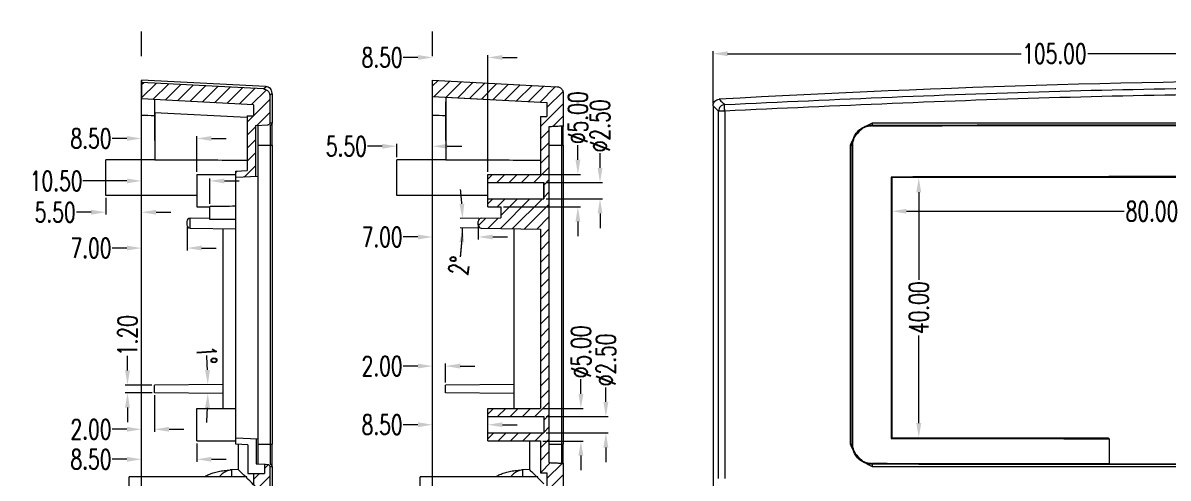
# Model space of a CAD drawing. Header units: millimetres. Extents: x 8061 to 9633, y -505 to -163.
# Drawn here: x 9309.2 to 9485.3, y -317.5 to -247.5 of the extents above; entities that cross this region are included whole.
import ezdxf

# ---------------------------------------------------------------- set-up
doc = ezdxf.new("R2010")
doc.units = ezdxf.units.MM
doc.linetypes.add('CENTER', pattern=[0.6, 0.375, -0.075, 0.075, -0.075])
doc.layers.get('Defpoints').update_dxf_attribs({"linetype": 'CONTINUOUS'})
doc.layers.add('dim', color=82, linetype='CONTINUOUS', lineweight=9)
doc.layers.add('part', color=7, linetype='CONTINUOUS', lineweight=20)
doc.styles.get("Standard").update_dxf_attribs({"font": 'romans.shx', "width": 0.7})
doc.dimstyles.new('03', dxfattribs={"dimscale": 0.75, "dimtxt": 4, "dimasz": 3, "dimexe": 0.5, "dimexo": 0.5, "dimgap": 0.09, "dimtad": 0, "dimzin": 0, "dimdsep": 46, "dimtxsty": 'Standard', "dimcen": 0, "dimclrd": 256, "dimclre": 256, "dimclrt": 6, "dimazin": 2, "dimtp": 0.01, "dimtm": 0.01, "dimtfac": 1, "dimtofl": 0, "dimtmove": 0, "dimatfit": 0, "dimfxl": 1, "dimtolj": 1, "dimtzin": 0, "dimlwd": -1, "dimlwe": -1, "dimarcsym": 0})

# ---------------------------------------------------------------- blocks, each defined once
blk = doc.blocks.new('*D424')
at = {"layer": 'Defpoints', "color": 0}
for p in [(42095.14, -12945.04), (42088.14, -12948.61), (42088.14, -12948.61)]:
    blk.add_point(p, dxfattribs=at)
at = {"layer": 'dim'}
for p, q in [((42095.14, -12945.41), (42095.14, -12948.98)), ((42085.89, -12948.61), (42083.64, -12948.61)), ((42097.39, -12948.61), (42099.64, -12948.61))]:
    blk.add_line(p, q, dxfattribs=at)
for points in [[(42085.89, -12948.23), (42085.89, -12948.98), (42088.14, -12948.61)], [(42097.39, -12948.23), (42097.39, -12948.98), (42095.14, -12948.61)]]:
    blk.add_solid(points, dxfattribs=at)
at = {"layer": 'dim', "color": 6, "insert": (42080.37, -12948.61), "char_height": 3, "attachment_point": 5}
blk.add_mtext('\\A1;7.00', dxfattribs=at)
blk = doc.blocks.new('*D425')
at = {"layer": 'Defpoints', "color": 0}
for p in [(42082.64, -12940.53), (42082.64, -12943.1), (42088.14, -12943.1)]:
    blk.add_point(p, dxfattribs=at)
at = {"layer": 'dim'}
for p, q in [((42082.64, -12940.9), (42082.64, -12943.47)), ((42080.39, -12943.1), (42078.14, -12943.1)), ((42090.39, -12943.1), (42092.64, -12943.1))]:
    blk.add_line(p, q, dxfattribs=at)
for points in [[(42080.39, -12942.72), (42080.39, -12943.47), (42082.64, -12943.1)], [(42090.39, -12942.72), (42090.39, -12943.47), (42088.14, -12943.1)]]:
    blk.add_solid(points, dxfattribs=at)
at = {"layer": 'dim', "color": 6, "insert": (42074.87, -12943.1), "char_height": 3, "attachment_point": 5}
blk.add_mtext('\\A1;5.50', dxfattribs=at)
blk = doc.blocks.new('*D426')
at = {"layer": 'Defpoints', "color": 0}
for p in [(42088.14, -12931.75), (42088.14, -12931.75), (42096.64, -12937.28)]:
    blk.add_point(p, dxfattribs=at)
at = {"layer": 'dim'}
for p, q in [((42085.89, -12931.75), (42083.64, -12931.75)), ((42096.64, -12936.9), (42096.64, -12931.38)), ((42098.89, -12931.75), (42101.14, -12931.75))]:
    blk.add_line(p, q, dxfattribs=at)
for points in [[(42085.89, -12931.38), (42085.89, -12932.13), (42088.14, -12931.75)], [(42098.89, -12931.38), (42098.89, -12932.13), (42096.64, -12931.75)]]:
    blk.add_solid(points, dxfattribs=at)
at = {"layer": 'dim', "color": 6, "insert": (42080.37, -12931.75), "char_height": 3, "attachment_point": 5}
blk.add_mtext('\\A1;8.50', dxfattribs=at)
blk = doc.blocks.new('*D427')
at = {"layer": 'Defpoints', "color": 0}
for p in [(42088.14, -12938.28), (42088.14, -12938.28), (42098.64, -12942.2)]:
    blk.add_point(p, dxfattribs=at)
at = {"layer": 'dim'}
for p, q in [((42085.89, -12938.28), (42079.13, -12938.28)), ((42098.64, -12941.83), (42098.64, -12937.91)), ((42100.89, -12938.28), (42103.14, -12938.28))]:
    blk.add_line(p, q, dxfattribs=at)
for points in [[(42085.89, -12937.91), (42085.89, -12938.66), (42088.14, -12938.28)], [(42100.89, -12937.91), (42100.89, -12938.66), (42098.64, -12938.28)]]:
    blk.add_solid(points, dxfattribs=at)
at = {"layer": 'dim', "color": 6, "insert": (42075.02, -12938.28), "char_height": 3, "attachment_point": 5}
blk.add_mtext('\\A1;10.50', dxfattribs=at)
blk = doc.blocks.new('*D428')
at = {"layer": 'Defpoints', "color": 0}
for p in [(42090.14, -12970.88), (42088.14, -12976.48), (42088.14, -12976.48)]:
    blk.add_point(p, dxfattribs=at)
at = {"layer": 'dim'}
for p, q in [((42090.14, -12971.25), (42090.14, -12976.85)), ((42085.89, -12976.48), (42083.64, -12976.48)), ((42092.39, -12976.48), (42094.64, -12976.48))]:
    blk.add_line(p, q, dxfattribs=at)
for points in [[(42085.89, -12976.1), (42085.89, -12976.85), (42088.14, -12976.48)], [(42092.39, -12976.1), (42092.39, -12976.85), (42090.14, -12976.48)]]:
    blk.add_solid(points, dxfattribs=at)
at = {"layer": 'dim', "color": 6, "insert": (42080.37, -12976.48), "char_height": 3, "attachment_point": 5}
blk.add_mtext('\\A1;2.00', dxfattribs=at)
blk = doc.blocks.new('*D429')
at = {"layer": 'Defpoints', "color": 0}
for p in [(42096.64, -12978.28), (42088.14, -12981.09), (42088.14, -12981.09)]:
    blk.add_point(p, dxfattribs=at)
at = {"layer": 'dim'}
for p, q in [((42096.64, -12978.65), (42096.64, -12981.47)), ((42085.89, -12981.09), (42083.64, -12981.09)), ((42098.89, -12981.09), (42101.14, -12981.09))]:
    blk.add_line(p, q, dxfattribs=at)
for points in [[(42085.89, -12980.72), (42085.89, -12981.47), (42088.14, -12981.09)], [(42098.89, -12980.72), (42098.89, -12981.47), (42096.64, -12981.09)]]:
    blk.add_solid(points, dxfattribs=at)
at = {"layer": 'dim', "color": 6, "insert": (42080.37, -12981.09), "char_height": 3, "attachment_point": 5}
blk.add_mtext('\\A1;8.50', dxfattribs=at)
blk = doc.blocks.new('*D430')
at = {"layer": 'Defpoints', "color": 0}
for p in [(42090.13, -12969.68), (42090.13, -12970.88), (42098.34, -12970.5), (42100.64, -12969.59), (42100.64, -12970.97)]:
    blk.add_point(p, dxfattribs=at)
at = {"layer": 'dim'}
for start, end in [(2.1752, 3.8505), (356.1495, 357.8248)]:
    blk.add_arc((42021.38, -12970.28), 76.96, start, end, dxfattribs=at)
for points in [[(42098.66, -12967.35), (42097.91, -12967.37), (42098.34, -12969.61)], [(42097.91, -12973.19), (42098.66, -12973.21), (42098.34, -12970.95)]]:
    blk.add_solid(points, dxfattribs=at)
at = {"layer": 'dim', "color": 6, "insert": (42098.16, -12965.05), "char_height": 3, "attachment_point": 5, "rotation": 273.8958}
blk.add_mtext('\\A1;1°', dxfattribs=at)
blk = doc.blocks.new('*D447')
at = {"layer": 'Defpoints', "color": 0}
for p in [(42085.99, -12969.68), (42090.13, -12969.68), (42090.14, -12970.88)]:
    blk.add_point(p, dxfattribs=at)
at = {"layer": 'dim'}
for p, q in [((42085.99, -12967.43), (42085.99, -12965.18)), ((42089.75, -12969.68), (42085.61, -12969.68)), ((42089.76, -12970.88), (42085.61, -12970.88)), ((42085.99, -12973.13), (42085.99, -12975.38))]:
    blk.add_line(p, q, dxfattribs=at)
for points in [[(42085.61, -12967.43), (42086.36, -12967.43), (42085.99, -12969.68)], [(42085.61, -12973.13), (42086.36, -12973.13), (42085.99, -12970.88)]]:
    blk.add_solid(points, dxfattribs=at)
at = {"layer": 'dim', "color": 6, "insert": (42085.99, -12962.06), "char_height": 3, "attachment_point": 5, "rotation": 90}
blk.add_mtext('\\A1;1.20', dxfattribs=at)
blk = doc.blocks.new('*D449')
at = {"layer": 'Defpoints', "color": 0}
for p in [(42149.99, -12938.53), (42158.65, -12938.53), (42149.99, -12941.03)]:
    blk.add_point(p, dxfattribs=at)
at = {"layer": 'dim'}
for p, q in [((42158.65, -12936.28), (42158.65, -12934.03)), ((42150.37, -12938.53), (42159.02, -12938.53)), ((42150.37, -12941.03), (42159.02, -12941.03)), ((42158.65, -12943.28), (42158.65, -12945.53))]:
    blk.add_line(p, q, dxfattribs=at)
for points in [[(42158.27, -12936.28), (42159.02, -12936.28), (42158.65, -12938.53)], [(42158.27, -12943.28), (42159.02, -12943.28), (42158.65, -12941.03)]]:
    blk.add_solid(points, dxfattribs=at)
at = {"layer": 'dim', "color": 6, "insert": (42158.65, -12929.81), "char_height": 3, "attachment_point": 5, "rotation": 90}
blk.add_mtext('\\A1;%%c2.50', dxfattribs=at)
blk = doc.blocks.new('*D450')
at = {"layer": 'Defpoints', "color": 0}
for p in [(42149.49, -12937.28), (42155.24, -12937.28), (42143.4, -12942.28)]:
    blk.add_point(p, dxfattribs=at)
at = {"layer": 'dim'}
for p, q in [((42155.24, -12935.03), (42155.24, -12932.78)), ((42149.87, -12937.28), (42155.62, -12937.28)), ((42143.78, -12942.28), (42155.62, -12942.28)), ((42155.24, -12944.53), (42155.24, -12946.78))]:
    blk.add_line(p, q, dxfattribs=at)
for points in [[(42154.87, -12935.03), (42155.62, -12935.03), (42155.24, -12937.28)], [(42154.87, -12944.53), (42155.62, -12944.53), (42155.24, -12942.28)]]:
    blk.add_solid(points, dxfattribs=at)
at = {"layer": 'dim', "color": 6, "insert": (42155.24, -12928.56), "char_height": 3, "attachment_point": 5, "rotation": 90}
blk.add_mtext('\\A1;%%c5.00', dxfattribs=at)
blk = doc.blocks.new('*D451')
at = {"layer": 'Defpoints', "color": 0}
for p in [(42132.9, -12919.29), (42132.9, -12919.29), (42141.4, -12937.28)]:
    blk.add_point(p, dxfattribs=at)
at = {"layer": 'dim'}
for p, q in [((42130.65, -12919.29), (42128.4, -12919.29)), ((42141.4, -12936.9), (42141.4, -12918.92)), ((42143.65, -12919.29), (42145.9, -12919.29))]:
    blk.add_line(p, q, dxfattribs=at)
for points in [[(42130.65, -12918.92), (42130.65, -12919.67), (42132.9, -12919.29)], [(42143.65, -12918.92), (42143.65, -12919.67), (42141.4, -12919.29)]]:
    blk.add_solid(points, dxfattribs=at)
at = {"layer": 'dim', "color": 6, "insert": (42125.14, -12919.29), "char_height": 3, "attachment_point": 5}
blk.add_mtext('\\A1;8.50', dxfattribs=at)
blk = doc.blocks.new('*D452')
at = {"layer": 'Defpoints', "color": 0}
for p in [(42139.9, -12944.52), (42132.9, -12946.9), (42132.9, -12946.9)]:
    blk.add_point(p, dxfattribs=at)
at = {"layer": 'dim'}
for p, q in [((42139.9, -12944.89), (42139.9, -12947.28)), ((42130.65, -12946.9), (42128.4, -12946.9)), ((42142.15, -12946.9), (42144.4, -12946.9))]:
    blk.add_line(p, q, dxfattribs=at)
for points in [[(42130.65, -12946.53), (42130.65, -12947.28), (42132.9, -12946.9)], [(42142.15, -12946.53), (42142.15, -12947.28), (42139.9, -12946.9)]]:
    blk.add_solid(points, dxfattribs=at)
at = {"layer": 'dim', "color": 6, "insert": (42125.14, -12946.9), "char_height": 3, "attachment_point": 5}
blk.add_mtext('\\A1;7.00', dxfattribs=at)
blk = doc.blocks.new('*D453')
at = {"layer": 'Defpoints', "color": 0}
for p in [(42137.51, -12944.54), (42140.39, -12944.02), (42143.4, -12943.97), (42140.39, -12945.54), (42149.49, -12945.69)]:
    blk.add_point(p, dxfattribs=at)
at = {"layer": 'dim'}
for p, q in [((42140.02, -12944.03), (42137.13, -12944.08)), ((42140.02, -12945.53), (42137.13, -12945.48))]:
    blk.add_line(p, q, dxfattribs=at)
for start, end in [(4.1776, 7.3552), (352.6424, 359), (352.6448, 355.8224)]:
    blk.add_arc((42096.94, -12944.78), 40.58, start, end, dxfattribs=at)
for points in [[(42137.78, -12941.8), (42137.03, -12941.84), (42137.5, -12944.07)], [(42137.03, -12947.72), (42137.78, -12947.75), (42137.5, -12945.49)]]:
    blk.add_solid(points, dxfattribs=at)
at = {"layer": 'dim', "color": 6, "insert": (42137, -12951.33), "char_height": 3, "attachment_point": 5, "rotation": 82.6424}
blk.add_mtext('\\A1;2°', dxfattribs=at)
blk = doc.blocks.new('*D454')
at = {"layer": 'Defpoints', "color": 0}
for p in [(42127.4, -12932.95), (42132.9, -12932.95), (42127.4, -12935.03)]:
    blk.add_point(p, dxfattribs=at)
at = {"layer": 'dim'}
for p, q in [((42125.15, -12932.95), (42122.9, -12932.95)), ((42127.4, -12934.65), (42127.4, -12932.58)), ((42135.15, -12932.95), (42137.4, -12932.95))]:
    blk.add_line(p, q, dxfattribs=at)
for points in [[(42125.15, -12932.58), (42125.15, -12933.33), (42127.4, -12932.95)], [(42135.15, -12932.58), (42135.15, -12933.33), (42132.9, -12932.95)]]:
    blk.add_solid(points, dxfattribs=at)
at = {"layer": 'dim', "color": 6, "insert": (42119.64, -12932.95), "char_height": 3, "attachment_point": 5}
blk.add_mtext('\\A1;5.50', dxfattribs=at)
blk = doc.blocks.new('*D455')
at = {"layer": 'Defpoints', "color": 0}
for p in [(42132.9, -12966.76), (42132.9, -12966.76), (42134.9, -12969.68)]:
    blk.add_point(p, dxfattribs=at)
at = {"layer": 'dim'}
for p, q in [((42130.65, -12966.76), (42128.4, -12966.76)), ((42134.9, -12969.3), (42134.9, -12966.38)), ((42137.15, -12966.76), (42139.4, -12966.76))]:
    blk.add_line(p, q, dxfattribs=at)
for points in [[(42130.65, -12966.38), (42130.65, -12967.13), (42132.9, -12966.76)], [(42137.15, -12966.38), (42137.15, -12967.13), (42134.9, -12966.76)]]:
    blk.add_solid(points, dxfattribs=at)
at = {"layer": 'dim', "color": 6, "insert": (42125.14, -12966.76), "char_height": 3, "attachment_point": 5}
blk.add_mtext('\\A1;2.00', dxfattribs=at)
blk = doc.blocks.new('*D456')
at = {"layer": 'Defpoints', "color": 0}
for p in [(42149.99, -12974.53), (42159.55, -12974.53), (42149.99, -12977.03)]:
    blk.add_point(p, dxfattribs=at)
at = {"layer": 'dim'}
for p, q in [((42159.55, -12972.28), (42159.55, -12970.03)), ((42150.37, -12974.53), (42159.92, -12974.53)), ((42150.37, -12977.03), (42159.92, -12977.03)), ((42159.55, -12979.28), (42159.55, -12981.53))]:
    blk.add_line(p, q, dxfattribs=at)
for points in [[(42159.17, -12972.28), (42159.92, -12972.28), (42159.55, -12974.53)], [(42159.17, -12979.28), (42159.92, -12979.28), (42159.55, -12977.03)]]:
    blk.add_solid(points, dxfattribs=at)
at = {"layer": 'dim', "color": 6, "insert": (42159.55, -12965.81), "char_height": 3, "attachment_point": 5, "rotation": 90}
blk.add_mtext('\\A1;%%c2.50', dxfattribs=at)
blk = doc.blocks.new('*D457')
at = {"layer": 'Defpoints', "color": 0}
for p in [(42149.48, -12973.28), (42155.71, -12973.28), (42149.49, -12978.28)]:
    blk.add_point(p, dxfattribs=at)
at = {"layer": 'dim'}
for p, q in [((42155.71, -12971.03), (42155.71, -12968.78)), ((42149.85, -12973.28), (42156.08, -12973.28)), ((42149.87, -12978.28), (42156.08, -12978.28)), ((42155.71, -12980.53), (42155.71, -12982.78))]:
    blk.add_line(p, q, dxfattribs=at)
for points in [[(42155.33, -12971.03), (42156.08, -12971.03), (42155.71, -12973.28)], [(42155.33, -12980.53), (42156.08, -12980.53), (42155.71, -12978.28)]]:
    blk.add_solid(points, dxfattribs=at)
at = {"layer": 'dim', "color": 6, "insert": (42155.71, -12964.56), "char_height": 3, "attachment_point": 5, "rotation": 90}
blk.add_mtext('\\A1;%%c5.00', dxfattribs=at)
blk = doc.blocks.new('*D458')
at = {"layer": 'Defpoints', "color": 0}
for p in [(42132.9, -12975.78), (42132.9, -12975.78), (42141.4, -12975.78)]:
    blk.add_point(p, dxfattribs=at)
at = {"layer": 'dim'}
for p, q in [((42130.65, -12975.78), (42128.4, -12975.78)), ((42143.65, -12975.78), (42145.9, -12975.78))]:
    blk.add_line(p, q, dxfattribs=at)
for points in [[(42130.65, -12975.4), (42130.65, -12976.15), (42132.9, -12975.78)], [(42143.65, -12975.4), (42143.65, -12976.15), (42141.4, -12975.78)]]:
    blk.add_solid(points, dxfattribs=at)
at = {"layer": 'dim', "color": 6, "insert": (42125.14, -12975.78), "char_height": 3, "attachment_point": 5}
blk.add_mtext('\\A1;8.50', dxfattribs=at)
blk = doc.blocks.new('*D533')
at = {"layer": 'Defpoints', "color": 0}
for p in [(42281.02, -12918.72), (42281.02, -12918.72), (42176.02, -12926.72)]:
    blk.add_point(p, dxfattribs=at)
at = {"layer": 'dim'}
for p, q in [((42176.02, -12926.35), (42176.02, -12918.34)), ((42178.27, -12918.72), (42223.4, -12918.72)), ((42278.77, -12918.72), (42233.64, -12918.72))]:
    blk.add_line(p, q, dxfattribs=at)
for points in [[(42178.27, -12918.34), (42178.27, -12919.09), (42176.02, -12918.72)], [(42278.77, -12918.34), (42278.77, -12919.09), (42281.02, -12918.72)]]:
    blk.add_solid(points, dxfattribs=at)
at = {"layer": 'dim', "color": 6, "insert": (42228.52, -12918.72), "char_height": 3, "attachment_point": 5}
blk.add_mtext('\\A1;105.00', dxfattribs=at)
blk = doc.blocks.new('*D566')
at = {"layer": 'Defpoints', "color": 0}
for p in [(42203.52, -12940.06), (42283.52, -12940.06), (42203.52, -12942.95)]:
    blk.add_point(p, dxfattribs=at)
at = {"layer": 'dim'}
for p, q in [((42203.52, -12940.44), (42203.52, -12943.32)), ((42283.52, -12940.44), (42283.52, -12943.32)), ((42205.77, -12942.95), (42239.25, -12942.95)), ((42281.27, -12942.95), (42247.79, -12942.95))]:
    blk.add_line(p, q, dxfattribs=at)
for points in [[(42205.77, -12942.57), (42205.77, -12943.32), (42203.52, -12942.95)], [(42281.27, -12942.57), (42281.27, -12943.32), (42283.52, -12942.95)]]:
    blk.add_solid(points, dxfattribs=at)
at = {"layer": 'dim', "color": 6, "insert": (42243.52, -12942.95), "char_height": 3, "attachment_point": 5}
blk.add_mtext('\\A1;80.00', dxfattribs=at)
blk = doc.blocks.new('*D567')
at = {"layer": 'Defpoints', "color": 0}
for p in [(42207.66, -12937.78), (42207.66, -12977.78), (42207.66, -12977.78)]:
    blk.add_point(p, dxfattribs=at)
at = {"layer": 'dim'}
for p, q in [((42207.66, -12940.03), (42207.66, -12953.51)), ((42207.66, -12975.53), (42207.66, -12962.05))]:
    blk.add_line(p, q, dxfattribs=at)
for points in [[(42207.29, -12940.03), (42208.04, -12940.03), (42207.66, -12937.78)], [(42207.29, -12975.53), (42208.04, -12975.53), (42207.66, -12977.78)]]:
    blk.add_solid(points, dxfattribs=at)
at = {"layer": 'dim', "color": 6, "insert": (42207.66, -12957.78), "char_height": 3, "attachment_point": 5, "rotation": 90}
blk.add_mtext('\\A1;40.00', dxfattribs=at)

msp = doc.modelspace()

# ---------------------------------------------------------------- linework, layer by layer
at = {"layer": 'part', "color": 1, "linetype": 'CENTER', "ltscale": 50}
for p, q in [((9327.437, -425.06), (9327.437, -247.463)), ((9372.203, -425.06), (9372.203, -247.463))]:
    msp.add_line(p, q, dxfattribs=at)
at = {"layer": 'part', "color": 7, "linetype": 'Continuous'}
for p, q in [((9327.437, -256.262), (9327.437, -259.148)), ((9346.495, -257.26), (9327.437, -256.262)), ((9346.219, -257.628), (9327.437, -256.644)), ((9372.203, -268.512), (9372.203, -256.273)), ((9372.203, -256.273), (9391.342, -257.276)), ((9346.219, -257.628), (9346.588, -257.265)), ((9347.537, -258.266), (9347.168, -258.628)), ((9347.168, -258.628), (9347.168, -262.862)), ((9347.537, -258.357), (9347.537, -262.862)), ((9372.203, -258.777), (9389.792, -259.698)), ((9392.292, -258.277), (9392.292, -263.37)), ((9344.667, -260.051), (9327.437, -259.148)), ((9327.437, -268.512), (9327.437, -259.615)), ((9329.437, -259.253), (9329.436, -265.551)), ((9344.667, -260.051), (9344.667, -261.762)), ((9374.203, -259.603), (9374.202, -265.551)), ((9374.233, -258.92), (9374.233, -268.578)), ((9389.757, -259.733), (9374.233, -258.92)), ((9389.757, -259.733), (9389.757, -261.874)), ((9389.792, -259.698), (9389.792, -261.874)), ((9415.32, -260.205), (9415.32, -419.997)), ((9416.177, -261.015), (9415.32, -260.205)), ((9343.653, -262.028), (9329.437, -261.283)), ((9329.468, -261.283), (9329.468, -268.578)), ((9343.667, -261.762), (9343.667, -270.171)), ((9343.667, -261.762), (9344.667, -261.762)), ((9388.792, -261.874), (9388.792, -270.762)), ((9388.792, -261.874), (9389.792, -261.874)), ((9416.177, -317.508), (9416.177, -261.015)), ((9417.122, -261.015), (9416.177, -261.015)), ((9417.122, -261.015), (9417.122, -317.508)), ((9344.967, -263.252), (9346.883, -263.153)), ((9344.967, -263.252), (9344.967, -271.103)), ((9345.337, -263.263), (9345.337, -315.26)), ((9347.537, -262.862), (9347.168, -262.862)), ((9347.253, -263.172), (9347.246, -263.178)), ((9390.092, -263.439), (9390.092, -315.084)), ((9525.821, -262.862), (9439.808, -262.862)), ((9345.318, -266.262), (9347.516, -266.262)), ((9347.232, -266.262), (9347.232, -312.262)), ((9347.516, -266.262), (9347.516, -312.262)), ((9388.777, -266.262), (9388.777, -270.762)), ((9390.084, -266.262), (9392.282, -266.262)), ((9391.998, -266.262), (9391.998, -312.262)), ((9392.282, -266.262), (9392.282, -312.262)), ((9436.408, -266.262), (9436.408, -312.262)), ((9436.408, -266.262), (9436.82, -266.262)), ((9436.721, -312.262), (9436.721, -266.262)), ((9436.82, -312.262), (9436.82, -266.262)), ((9321.937, -274.012), (9321.937, -268.512)), ((9329.468, -268.512), (9321.937, -268.512)), ((9366.703, -274.012), (9366.703, -268.512)), ((9374.233, -268.512), (9366.703, -268.512)), ((9335.937, -270.762), (9335.937, -275.762)), ((9335.937, -270.762), (9341.937, -270.762)), ((9341.937, -270.262), (9343.667, -270.171)), ((9341.937, -312.262), (9341.937, -270.262)), ((9345.337, -271.083), (9341.937, -271.262)), ((9380.703, -275.762), (9380.703, -270.762)), ((9380.703, -270.762), (9388.792, -270.762)), ((9442.725, -271.166), (9442.725, -311.357)), ((9442.82, -271.262), (9442.725, -271.166)), ((9380.703, -272.012), (9389.292, -272.012)), ((9389.292, -272.012), (9389.292, -274.512)), ((9442.82, -271.262), (9442.82, -311.262)), ((9522.82, -271.262), (9442.82, -271.262)), ((9335.937, -274.012), (9321.937, -274.012)), ((9327.437, -317.262), (9327.437, -274.012)), ((9380.703, -274.012), (9366.703, -274.012)), ((9372.203, -317.262), (9372.203, -274.012)), ((9380.703, -274.512), (9389.292, -274.512)), ((9335.937, -275.762), (9337.937, -275.762)), ((9337.937, -277.716), (9337.937, -275.689)), ((9380.703, -275.762), (9382.703, -275.762)), ((9382.703, -275.762), (9382.703, -277.45)), ((9334.437, -278.003), (9334.437, -278.52)), ((9334.928, -277.503), (9337.937, -277.45)), ((9334.928, -279.02), (9334.928, -277.503)), ((9379.203, -278.52), (9379.203, -278.003)), ((9379.694, -277.503), (9382.703, -277.45)), ((9334.928, -279.02), (9341.937, -279.142)), ((9339.937, -279.108), (9339.937, -306.762)), ((9379.694, -279.02), (9388.792, -279.179)), ((9384.703, -279.108), (9384.703, -306.762)), ((9388.777, -279.179), (9388.777, -306.762)), ((9388.792, -279.179), (9388.792, -306.762)), ((9339.937, -303.07), (9329.435, -303.162)), ((9339.937, -304.453), (9329.435, -304.362)), ((9329.437, -304.362), (9329.437, -303.162)), ((9384.703, -303.07), (9374.2, -303.162)), ((9384.703, -304.453), (9374.2, -304.362)), ((9374.203, -304.362), (9374.203, -303.162)), ((9335.937, -311.762), (9335.937, -306.762)), ((9335.937, -306.762), (9341.937, -306.762)), ((9380.703, -311.762), (9380.703, -306.762)), ((9380.703, -306.762), (9388.792, -306.762)), ((9380.703, -308.012), (9389.292, -308.012)), ((9389.292, -308.012), (9389.292, -310.512)), ((9341.937, -311.262), (9345.337, -311.44)), ((9345.086, -311.428), (9345.085, -315.262)), ((9380.703, -310.512), (9389.292, -310.512)), ((9442.82, -311.262), (9442.725, -311.357)), ((9442.82, -311.262), (9476.095, -311.262)), ((9476.095, -311.262), (9476.247, -311.413)), ((9476.247, -311.413), (9476.247, -315.262)), ((9335.937, -311.762), (9341.937, -311.762)), ((9343.787, -312.359), (9341.937, -312.262)), ((9342.312, -312.281), (9342.312, -316.158)), ((9343.787, -312.36), (9343.787, -316.762)), ((9345.318, -312.262), (9347.516, -312.262)), ((9380.703, -311.762), (9388.792, -311.762)), ((9387.078, -311.762), (9387.078, -316.158)), ((9388.777, -311.762), (9388.777, -312.262)), ((9388.792, -311.762), (9388.792, -316.649)), ((9390.084, -312.262), (9392.282, -312.262)), ((9436.408, -312.262), (9436.82, -312.262)), ((9392.292, -315.152), (9392.292, -320.246)), ((9342.312, -316.158), (9341.095, -316.219)), ((9341.306, -316.214), (9341.095, -316.219)), ((9341.306, -317.262), (9341.306, -316.214)), ((9343.787, -316.762), (9346.367, -316.762)), ((9344.667, -316.762), (9344.667, -318.472)), ((9345.085, -315.27), (9346.484, -315.343)), ((9346.367, -315.343), (9346.367, -316.762)), ((9346.367, -315.343), (9346.883, -315.37)), ((9347.168, -315.662), (9347.168, -319.895)), ((9347.168, -315.662), (9347.537, -315.662)), ((9347.246, -315.345), (9347.253, -315.351)), ((9347.537, -315.662), (9347.537, -320.166)), ((9387.078, -316.158), (9385.86, -316.219)), ((9386.072, -316.214), (9385.86, -316.219)), ((9386.072, -317.262), (9386.072, -316.214)), ((9388.792, -316.649), (9389.792, -316.649)), ((9389.792, -316.649), (9389.792, -318.825)), ((9439.808, -315.662), (9525.821, -315.662)), ((9476.247, -315.262), (9476.32, -315.335)), ((9325.537, -322.262), (9325.537, -317.262)), ((9343.607, -317.262), (9325.537, -317.262)), ((9370.303, -322.262), (9370.303, -317.262)), ((9388.373, -317.262), (9370.303, -317.262))]:
    msp.add_line(p, q, dxfattribs=at)
at = {"layer": 'part', "color": 5, "linetype": 'Continuous'}
for p, q in [((9327.777, -256.662), (9327.437, -257.002)), ((9329.675, -256.761), (9327.437, -258.999)), ((9331.573, -256.861), (9329.194, -259.24)), ((9333.471, -256.96), (9331.092, -259.339)), ((9335.369, -257.06), (9332.99, -259.439)), ((9373.04, -256.317), (9372.203, -257.154)), ((9374.847, -256.412), (9372.468, -258.79)), ((9376.654, -256.506), (9374.276, -258.885)), ((9378.462, -256.601), (9376.083, -258.98)), ((9380.269, -256.696), (9377.89, -259.075)), ((9382.076, -256.79), (9379.697, -259.169)), ((9383.883, -256.885), (9381.504, -259.264)), ((9385.69, -256.98), (9383.312, -259.359)), ((9387.498, -257.075), (9385.119, -259.453)), ((9337.267, -257.159), (9334.888, -259.538)), ((9339.165, -257.259), (9336.786, -259.638)), ((9341.063, -257.358), (9338.684, -259.737)), ((9342.961, -257.458), (9340.582, -259.837)), ((9344.859, -257.557), (9342.48, -259.936)), ((9346.659, -257.755), (9344.378, -260.036)), ((9389.305, -257.169), (9386.926, -259.548)), ((9391.112, -257.264), (9388.733, -259.643)), ((9392.258, -258.02), (9389.792, -260.486)), ((9347.168, -259.243), (9344.667, -261.744)), ((9392.292, -259.888), (9388.792, -263.388)), ((9344.649, -261.762), (9343.667, -262.744)), ((9347.168, -261.241), (9345.167, -263.242)), ((9392.292, -261.79), (9390.667, -263.415)), ((9344.967, -263.441), (9343.667, -264.741)), ((9390.092, -263.99), (9388.792, -265.29)), ((9344.967, -265.439), (9343.667, -266.739)), ((9390.092, -265.892), (9388.792, -267.192)), ((9344.967, -267.436), (9343.667, -268.736)), ((9390.092, -267.794), (9388.792, -269.094)), ((9342.153, -270.25), (9341.937, -270.466)), ((9344.967, -269.434), (9343.206, -271.195)), ((9381.418, -270.762), (9380.703, -271.477)), ((9383.32, -270.762), (9382.07, -272.012)), ((9385.222, -270.762), (9383.972, -272.012)), ((9387.124, -270.762), (9385.874, -272.012)), ((9390.092, -269.696), (9387.776, -272.012)), ((9390.092, -271.598), (9389.292, -272.398)), ((9381.472, -274.512), (9380.703, -275.281)), ((9383.374, -274.512), (9382.124, -275.762)), ((9387.178, -274.512), (9382.618, -279.071)), ((9385.276, -274.512), (9382.703, -277.085)), ((9389.08, -274.512), (9384.488, -279.104)), ((9390.092, -273.5), (9389.292, -274.3)), ((9390.092, -275.402), (9386.357, -279.136)), ((9380.395, -277.491), (9379.23, -278.656)), ((9382.331, -277.457), (9380.749, -279.039)), ((9390.092, -277.304), (9388.226, -279.169)), ((9390.092, -279.205), (9388.792, -280.505)), ((9390.092, -281.107), (9388.792, -282.407)), ((9390.092, -283.009), (9388.792, -284.309)), ((9390.092, -284.911), (9388.792, -286.211)), ((9390.092, -286.813), (9388.792, -288.113)), ((9390.092, -288.715), (9388.792, -290.015)), ((9390.092, -290.617), (9388.792, -291.917)), ((9390.092, -292.519), (9388.792, -293.819)), ((9390.092, -294.421), (9388.792, -295.721)), ((9390.092, -296.323), (9388.792, -297.623)), ((9390.092, -298.225), (9388.792, -299.525)), ((9390.092, -300.127), (9388.792, -301.427)), ((9390.092, -302.029), (9388.792, -303.329)), ((9390.092, -303.93), (9388.792, -305.23)), ((9390.092, -305.832), (9387.913, -308.012)), ((9381.555, -306.762), (9380.703, -307.614)), ((9383.457, -306.762), (9382.207, -308.012)), ((9385.359, -306.762), (9384.109, -308.012)), ((9387.261, -306.762), (9386.011, -308.012)), ((9390.092, -307.734), (9389.292, -308.534)), ((9390.092, -309.636), (9389.292, -310.436)), ((9381.609, -310.512), (9380.703, -311.417)), ((9383.511, -310.512), (9382.261, -311.762)), ((9385.413, -310.512), (9384.163, -311.762)), ((9387.315, -310.512), (9386.065, -311.762)), ((9389.217, -310.512), (9387.967, -311.762)), ((9390.092, -311.538), (9388.792, -312.838)), ((9390.092, -313.44), (9388.792, -314.74)), ((9390.34, -315.094), (9388.792, -316.642)), ((9345.578, -316.762), (9344.667, -317.672)), ((9346.954, -315.385), (9346.367, -315.972)), ((9392.292, -316.946), (9387.805, -321.432)), ((9392.125, -315.211), (9389.792, -317.544)), ((9347.168, -317.169), (9342.467, -321.87))]:
    msp.add_line(p, q, dxfattribs=at)
at = {"layer": 'part', "color": 7, "linetype": 'Continuous'}
for centre, radius, start, end in [((9520.32, -2095.262), 1839, 86.756246, 93.243754), ((9334.937, -278.003), 0.5, 91, 180), ((9379.703, -278.003), 0.5, 91, 180), ((9334.937, -278.52), 0.5, 180, 269), ((9379.703, -278.52), 0.5, 180, 269)]:
    msp.add_arc(centre, radius, start, end, dxfattribs=at)
for points in [[(9346.219, -257.628), (9346.428, -257.658), (9346.63, -257.735), (9346.811, -257.86), (9346.962, -258.018), (9347.08, -258.206), (9347.148, -258.415), (9347.168, -258.628)], [(9346.945, -257.345), (9346.588, -257.265)], [(9347.537, -258.266), (9347.263, -257.576), (9346.934, -257.34)], [(9347.244, -257.557), (9346.945, -257.345)], [(9391.342, -257.276), (9391.551, -257.306), (9391.754, -257.382), (9391.935, -257.507), (9392.086, -257.666), (9392.204, -257.854), (9392.272, -258.063), (9392.292, -258.277)], [(9417.12, -260.018), (9468.634, -257.955), (9494.455, -257.438), (9520.32, -257.265), (9546.185, -257.438), (9572.006, -257.955), (9623.521, -260.018)], [(9623.519, -261.016), (9572.005, -258.955), (9546.184, -258.438), (9520.32, -258.265), (9494.456, -258.438), (9468.635, -258.955), (9417.122, -261.016)], [(9389.792, -259.698), (9389.777, -259.713), (9389.757, -259.733)], [(9415.32, -260.205), (9415.393, -259.835), (9415.595, -259.521), (9415.897, -259.302), (9416.262, -259.208)], [(9417.12, -260.018), (9416.756, -260.109), (9416.451, -260.329), (9416.248, -260.647), (9416.177, -261.015)], [(9416.262, -259.208), (9416.548, -259.478), (9416.834, -259.748), (9417.12, -260.018)], [(9417.122, -261.015), (9417.096, -260.968), (9417.096, -260.91), (9417.11, -260.857), (9417.123, -260.81), (9417.121, -260.763), (9417.112, -260.712), (9417.107, -260.656), (9417.105, -260.597), (9417.103, -260.534), (9417.101, -260.469), (9417.101, -260.401), (9417.1, -260.332), (9417.1, -260.263), (9417.101, -260.196), (9417.103, -260.134), (9417.107, -260.08), (9417.112, -260.039), (9417.12, -260.018)], [(9327.437, -261.627), (9329.437, -261.727)], [(9372.203, -261.627), (9374.203, -261.727)], [(9388.792, -261.874), (9388.788, -262.214), (9388.785, -262.756), (9388.782, -263.465), (9388.779, -264.313), (9388.777, -265.268), (9388.777, -266.262)], [(9347.167, -262.862), (9347.129, -263.009), (9347.024, -263.117), (9346.878, -263.161)], [(9347.246, -263.178), (9347.246, -263.179), (9347.245, -263.182), (9347.245, -263.187), (9347.245, -263.194), (9347.244, -263.213), (9347.244, -263.239), (9347.243, -263.273), (9347.243, -263.313), (9347.242, -263.361), (9347.242, -263.415), (9347.239, -263.699), (9347.237, -264.083), (9347.236, -264.31), (9347.235, -264.556), (9347.234, -265.095), (9347.233, -265.381), (9347.232, -265.673), (9347.232, -265.967), (9347.232, -266.262)], [(9347.253, -263.161), (9347.388, -263.121), (9347.498, -263.009), (9347.522, -262.956)], [(9347.516, -266.262), (9347.518, -265.401), (9347.521, -264.587), (9347.524, -263.865), (9347.527, -263.284)], [(9347.522, -262.956), (9347.537, -262.862)], [(9347.527, -263.284), (9347.529, -262.897)], [(9392.008, -263.35), (9391.374, -263.383), (9390.735, -263.412), (9390.092, -263.439)], [(9392.008, -263.35), (9392.008, -263.415), (9392.003, -264.083), (9392.001, -264.556), (9391.999, -265.095), (9391.999, -265.381), (9391.998, -265.673), (9391.998, -265.967), (9391.998, -266.262)], [(9392.194, -263.261), (9392.108, -263.324), (9392.008, -263.35)], [(9392.282, -266.262), (9392.284, -265.421), (9392.286, -264.586), (9392.289, -263.85), (9392.292, -263.313)], [(9439.808, -262.862), (9438.949, -263.284), (9438.134, -263.865), (9437.411, -264.587), (9436.83, -265.403), (9436.408, -266.262)], [(9436.721, -266.262), (9436.724, -266.115), (9436.736, -265.967), (9436.78, -265.673), (9436.955, -265.095), (9437.239, -264.556), (9437.625, -264.082), (9438.103, -263.698), (9438.648, -263.415), (9439.23, -263.239), (9439.526, -263.194), (9439.674, -263.182), (9439.82, -263.178)], [(9436.82, -266.262), (9436.842, -265.901), (9436.905, -265.545), (9437.013, -265.199), (9437.161, -264.87), (9437.349, -264.56), (9437.582, -264.264), (9437.869, -263.984), (9438.222, -263.726), (9438.653, -263.502), (9439.182, -263.336), (9439.847, -263.264)], [(9439.808, -262.862), (9439.81, -262.978), (9439.813, -263.069), (9439.817, -263.133), (9439.82, -263.161)], [(9439.82, -263.178), (9468.477, -263.156), (9497.147, -263.156), (9525.82, -263.178)], [(9439.82, -263.277), (9439.82, -263.244), (9439.82, -263.211), (9439.82, -263.178)], [(9439.82, -263.277), (9468.477, -263.255), (9497.146, -263.255), (9525.82, -263.277)], [(9343.667, -268.609), (9339.832, -268.6), (9334.657, -268.588), (9329.468, -268.578)], [(9388.777, -268.609), (9384.597, -268.6), (9379.423, -268.588), (9374.233, -268.578)], [(9522.998, -271.083), (9496.234, -271.091), (9469.474, -271.119), (9442.725, -271.166)], [(9389.287, -273.262), (9389.287, -272.875), (9389.288, -272.527), (9389.289, -272.25), (9389.29, -272.073), (9389.292, -272.012)], [(9389.292, -274.512), (9389.29, -274.45), (9389.289, -274.273), (9389.288, -273.996), (9389.287, -273.648), (9389.287, -273.262)], [(9341.937, -275.67), (9339.972, -275.679), (9337.937, -275.689)], [(9341.937, -277.689), (9339.961, -277.702), (9337.937, -277.716)], [(9389.292, -308.012), (9389.29, -308.107), (9389.289, -308.378), (9389.288, -308.783), (9389.287, -309.262)], [(9389.287, -309.262), (9389.287, -309.65), (9389.288, -309.997), (9389.289, -310.272), (9389.29, -310.45), (9389.292, -310.512)], [(9442.725, -311.357), (9453.897, -311.379), (9465.071, -311.398), (9476.247, -311.413)], [(9347.232, -312.262), (9347.232, -312.408), (9347.232, -312.556), (9347.232, -312.85), (9347.233, -313.142), (9347.234, -313.428), (9347.235, -313.967), (9347.236, -314.214), (9347.237, -314.441), (9347.238, -314.645), (9347.239, -314.825), (9347.241, -314.979), (9347.242, -315.108), (9347.242, -315.163), (9347.243, -315.21), (9347.243, -315.251), (9347.244, -315.284), (9347.244, -315.31), (9347.245, -315.329), (9347.245, -315.336), (9347.245, -315.341), (9347.246, -315.344), (9347.246, -315.345)], [(9347.527, -315.239), (9347.524, -314.658), (9347.521, -313.936), (9347.518, -313.12), (9347.516, -312.262)], [(9388.777, -312.262), (9388.777, -313.262), (9388.779, -314.227), (9388.782, -315.082), (9388.785, -315.784), (9388.788, -316.316), (9388.792, -316.649)], [(9391.998, -312.262), (9391.998, -312.408), (9391.998, -312.556), (9391.998, -312.85), (9391.999, -313.142), (9391.999, -313.428), (9392.001, -313.967), (9392.003, -314.441), (9392.005, -314.825), (9392.008, -315.108), (9392.008, -315.173)], [(9392.292, -315.209), (9392.289, -314.673), (9392.286, -313.936), (9392.284, -313.1), (9392.282, -312.262)], [(9436.408, -312.262), (9436.831, -313.121), (9437.412, -313.936), (9438.134, -314.659), (9438.95, -315.239), (9439.808, -315.662)], [(9439.82, -315.345), (9439.674, -315.341), (9439.526, -315.329), (9439.23, -315.284), (9438.936, -315.21), (9438.648, -315.108), (9438.103, -314.824), (9437.624, -314.441), (9437.239, -313.967), (9436.955, -313.428), (9436.78, -312.85), (9436.736, -312.556), (9436.724, -312.408), (9436.721, -312.262)], [(9439.847, -315.258), (9439.182, -315.185), (9438.654, -315.02), (9438.222, -314.796), (9437.87, -314.538), (9437.582, -314.258), (9437.349, -313.963), (9437.161, -313.653), (9437.013, -313.324), (9436.905, -312.978), (9436.842, -312.622), (9436.82, -312.262)], [(9390.092, -315.084), (9390.735, -315.111), (9391.374, -315.14), (9392.008, -315.173)], [(9392.008, -315.173), (9392.109, -315.199), (9392.194, -315.262)], [(9337.131, -317.257), (9337.201, -317.215), (9337.797, -316.916), (9338.484, -316.663), (9339.262, -316.457), (9340.131, -316.306), (9341.095, -316.219)], [(9341.306, -316.214), (9340.52, -316.41), (9339.857, -316.819), (9339.452, -317.25)], [(9343.198, -317.028), (9342.777, -316.615), (9342.312, -316.158)], [(9346.878, -315.362), (9347.024, -315.406), (9347.129, -315.514), (9347.167, -315.662)], [(9347.537, -315.662), (9347.498, -315.514), (9347.388, -315.402), (9347.253, -315.362)], [(9347.529, -315.628), (9347.527, -315.239)], [(9381.897, -317.257), (9381.967, -317.215), (9382.563, -316.916), (9383.25, -316.663), (9384.028, -316.457), (9384.897, -316.306), (9385.86, -316.219)], [(9386.072, -316.214), (9385.286, -316.41), (9384.623, -316.819), (9384.218, -317.25)], [(9387.963, -317.028), (9387.542, -316.615), (9387.078, -316.158)], [(9439.82, -315.362), (9439.817, -315.39), (9439.813, -315.454), (9439.81, -315.545), (9439.808, -315.662)], [(9476.247, -315.27), (9464.102, -315.266), (9451.96, -315.258), (9439.82, -315.246)], [(9439.82, -315.345), (9439.82, -315.312), (9439.82, -315.279), (9439.82, -315.246)], [(9489.394, -315.369), (9468.477, -315.367), (9439.82, -315.345)], [(9489.32, -315.343), (9484.987, -315.343), (9480.653, -315.343), (9476.32, -315.343)], [(9343.435, -317.262), (9343.198, -317.028)], [(9343.645, -317.468), (9343.633, -317.354), (9343.62, -317.285), (9343.607, -317.262)], [(9344.646, -318.452), (9344.715, -318.519), (9345.037, -318.836), (9344.681, -318.485), (9343.645, -317.468)], [(9388.201, -317.262), (9387.963, -317.028)], [(9388.411, -317.468), (9388.399, -317.354), (9388.386, -317.285), (9388.373, -317.262)], [(9389.332, -318.373), (9388.411, -317.468)]]:
    msp.add_spline(points, degree=3, dxfattribs=at)

# ---------------------------------------------------------------- dimensions: what is measured, and where the dimension line sits
at = {"layer": 'dim'}
for base, p1, p2, picture, middle in [((9372.203, -252.776), (9380.703, -270.762), (9372.203, -252.776), '*D451', (9364.435, -252.776)), ((9520.32, -252.203), (9415.32, -260.205), (9520.32, -252.203), '*D533', (9467.82, -252.203)), ((9327.437, -265.236), (9335.937, -270.762), (9327.437, -265.236), '*D426', (9319.67, -265.236)), ((9366.703, -266.439), (9372.203, -266.439), (9366.703, -268.512), '*D454', (9358.935, -266.439)), ((9321.937, -276.581), (9327.437, -276.581), (9321.937, -274.012), '*D425', (9314.17, -276.581)), ((9442.82, -276.434), (9522.82, -273.545), (9442.82, -273.545), '*D566', (9482.82, -276.434)), ((9372.203, -280.387), (9379.203, -278.003), (9372.203, -280.387), '*D452', (9364.435, -280.387)), ((9327.437, -282.09), (9334.437, -278.52), (9327.437, -282.09), '*D424', (9319.67, -282.09)), ((9372.203, -300.24), (9374.2, -303.162), (9372.203, -300.24), '*D455', (9364.435, -300.24)), ((9327.437, -309.959), (9329.437, -304.362), (9327.437, -309.959), '*D428', (9319.67, -309.959)), ((9372.203, -309.262), (9380.703, -309.262), (9372.203, -309.262), '*D458', (9364.435, -309.262)), ((9327.437, -314.576), (9335.937, -311.762), (9327.437, -314.576), '*D429', (9319.67, -314.576))]:
    dim = msp.add_linear_dim(base=base, p1=p1, p2=p2, dimstyle='03', dxfattribs=at)
    dim.commit()
    dim.dimension.update_dxf_attribs({"geometry": picture, "text_midpoint": middle, "insert": (-32760.7, 12666.516)})
for base, p1, p2, picture, middle in [((9394.543, -270.762), (9382.703, -275.762), (9388.792, -270.762), '*D450', (9394.543, -262.044)), ((9397.948, -272.012), (9389.292, -274.512), (9389.292, -272.012), '*D449', (9397.948, -263.294)), ((9395.01, -306.762), (9388.792, -311.762), (9388.777, -306.762), '*D457', (9395.01, -298.044)), ((9398.847, -308.012), (9389.292, -310.512), (9389.292, -308.012), '*D456', (9398.847, -299.294))]:
    dim = msp.add_linear_dim(base=base, p1=p1, p2=p2, angle=90, text='%%c<>', dimstyle='03', dxfattribs=at)
    dim.commit()
    dim.dimension.update_dxf_attribs({"geometry": picture, "text_midpoint": middle, "insert": (-32760.7, 12666.516)})
dim = msp.add_linear_dim(base=(9327.437, -271.766), p1=(9337.937, -275.686), p2=(9327.437, -271.766), dimstyle='03', dxfattribs=at)
dim.commit()
dim.dimension.update_dxf_attribs({"geometry": '*D427', "text_midpoint": (9314.316, -271.766), "dimtype": 128, "insert": (-32760.7, 12666.516)})
for base, p1, p2, picture, middle in [((9446.964, -311.262), (9446.964, -271.262), (9446.964, -311.262), '*D567', (9446.964, -291.262)), ((9325.289, -303.162), (9329.437, -304.361), (9329.427, -303.162), '*D447', (9325.289, -295.544))]:
    dim = msp.add_linear_dim(base=base, p1=p1, p2=p2, angle=90, dimstyle='03', dxfattribs=at)
    dim.commit()
    dim.dimension.update_dxf_attribs({"geometry": picture, "text_midpoint": middle, "insert": (-32760.7, 12666.516)})
dim = msp.add_angular_dim_2l(base=(9376.8103, -278.0255), line1=((9379.6942, -277.503), (9382.703, -277.4505)), line2=((9379.6942, -279.0202), (9388.7918, -279.179)), dimstyle='03', dxfattribs=at)
dim.commit()
dim.dimension.update_dxf_attribs({"geometry": '*D453', "text_midpoint": (9376.3017, -284.814), "insert": (-32760.6998, 12666.516)})
dim = msp.add_angular_dim_2l(base=(9337.64, -303.985), line1=((9339.937, -303.07), (9329.435, -303.162)), line2=((9339.937, -304.453), (9329.435, -304.362)), dimstyle='03', dxfattribs=at)
dim.commit()
dim.dimension.update_dxf_attribs({"geometry": '*D430', "text_midpoint": (9337.463, -298.533), "dimtype": 130, "insert": (-32760.7, 12666.516)})

doc.saveas('drawing.dxf')
